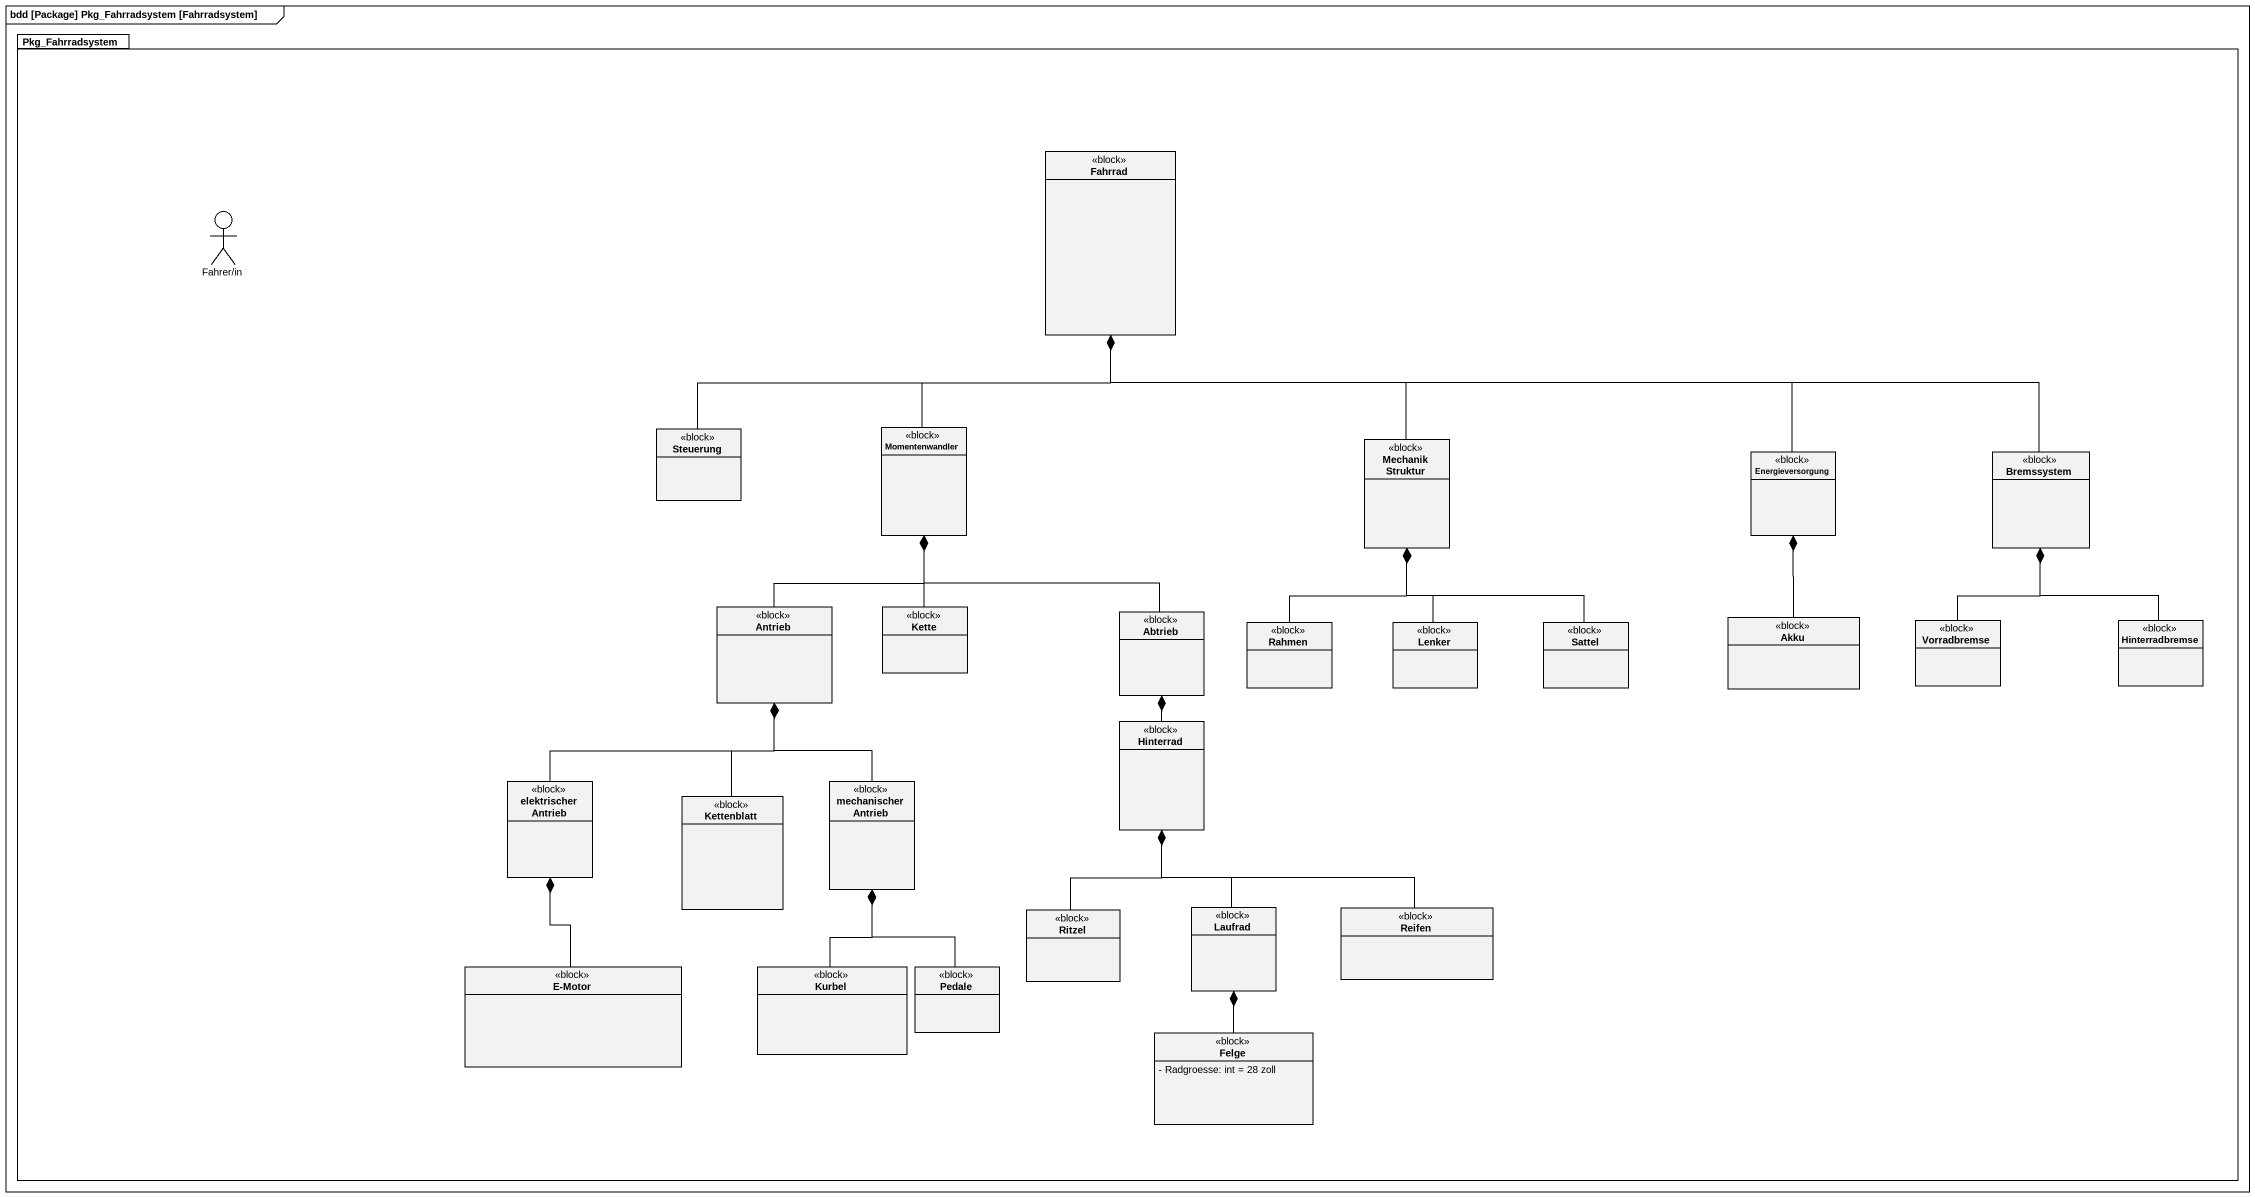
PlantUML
@startuml
mainframe bdd [Package] Pkg_Fahrradsystem [Fahrradsystem]
allowmixing
hide circle
hide empty members
skinparam classAttributeIconSize 0
package Pkg_Fahrradsystem {
  class Fahrrad <<block>>
  actor "Fahrer/in" as Fahrer_in
  class Steuerung <<block>>
  class Momentenwandler <<block>>
  class "Mechanik Struktur" as Mechanik_Struktur <<block>>
  class Energieversorgung <<block>>
  class Bremssystem <<block>>
  class Antrieb <<block>>
  class Kette <<block>>
  class Abtrieb <<block>>
  class Rahmen <<block>>
  class Lenker <<block>>
  class Sattel <<block>>
  class Akku <<block>>
  class Vorradbremse <<block>>
  class Hinterradbremse <<block>>
  class Hinterrad <<block>>
  class "elektrischer Antrieb" as elektrischer_Antrieb <<block>>
  class Kettenblatt <<block>>
  class "mechanischer Antrieb" as mechanischer_Antrieb <<block>>
  class Ritzel <<block>>
  class Laufrad <<block>>
  class Reifen <<block>>
  class "E-Motor" as E_Motor <<block>>
  class Kurbel <<block>>
  class Pedale <<block>>
  class Felge <<block>> {
    - Radgroesse: int = 28 zoll
  }
}
Steuerung -right-* Fahrrad
Momentenwandler -up-* Fahrrad
Mechanik_Struktur -up-* Fahrrad
Energieversorgung -left-* Fahrrad
Bremssystem -left-* Fahrrad
Antrieb -up-* Momentenwandler
Kette -up-* Momentenwandler
Abtrieb -up-* Momentenwandler
Rahmen -up-* Mechanik_Struktur
Lenker -up-* Mechanik_Struktur
Sattel -up-* Mechanik_Struktur
Akku -up-* Energieversorgung
Vorradbremse -up-* Bremssystem
Hinterradbremse -up-* Bremssystem
Hinterrad -up-* Abtrieb
elektrischer_Antrieb -up-* Antrieb
Kettenblatt -up-* Antrieb
mechanischer_Antrieb -up-* Antrieb
Ritzel -up-* Hinterrad
Laufrad -up-* Hinterrad
Reifen -up-* Hinterrad
E_Motor -up-* elektrischer_Antrieb
Kurbel -up-* mechanischer_Antrieb
Pedale -up-* mechanischer_Antrieb
Felge -up-* Laufrad
@enduml
